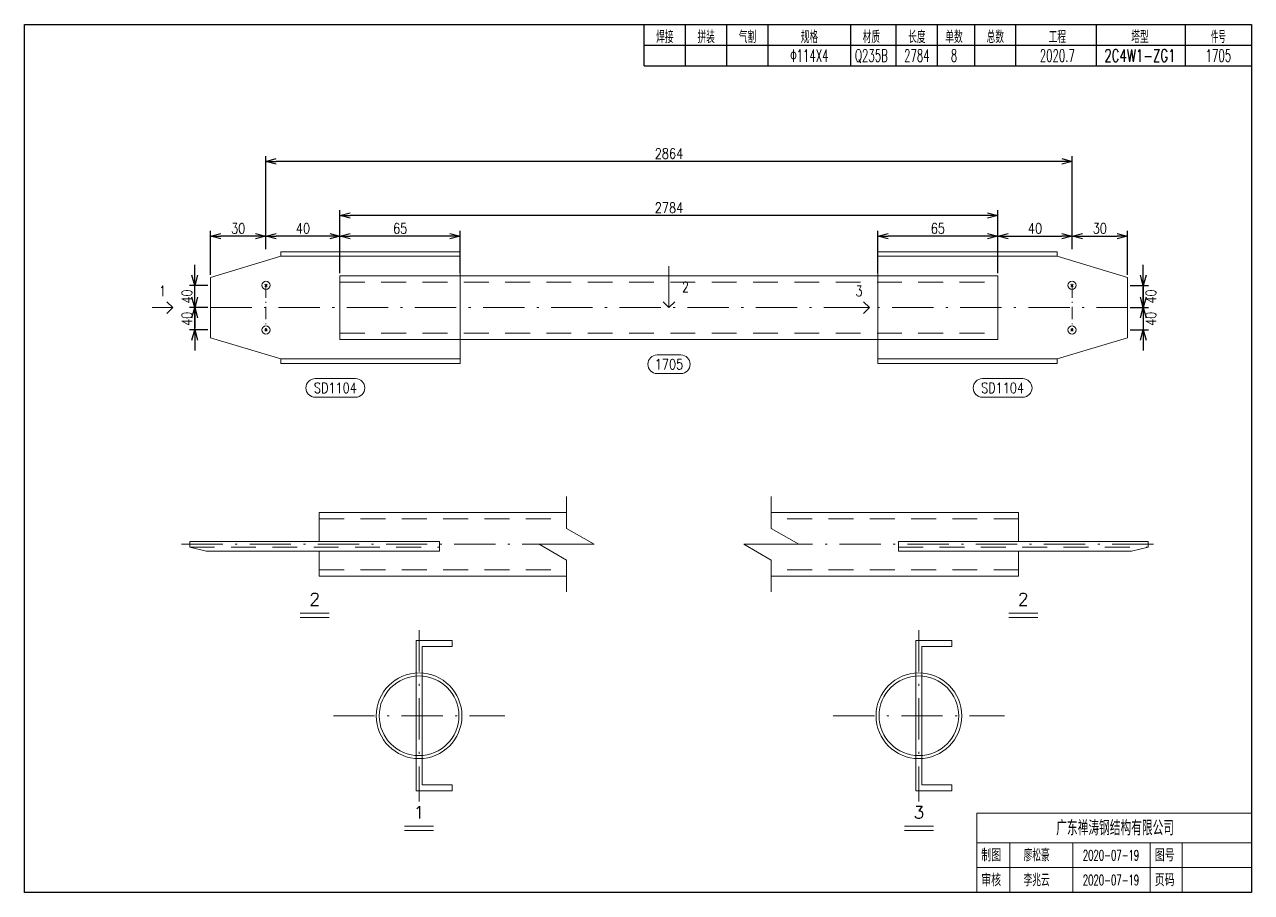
# Model space of a CAD drawing. Extents: x 154981 to 165753, y -86801 to -82885.
# Drawn here: x 157658.1 to 157955.1, y -83946.7 to -83736.7 of the extents above; entities that cross this region are included whole.
import ezdxf
from ezdxf.enums import TextEntityAlignment as Align

# ---------------------------------------------------------------- set-up
doc = ezdxf.new("R2010")
doc.units = 0
doc.header["$MEASUREMENT"] = 0
for name, pattern in [('一点画线', [5.2, 3, -1, 0.2, -1]), ('长一点画线', [16.5, 10, -3, 0.5, -3]), ('长虚线', [10, 6, -4])]:
    doc.linetypes.add(name, pattern=pattern)
doc.layers.get('0').update_dxf_attribs({"linetype": 'CONTINUOUS', "lineweight": 25})
doc.layers.get('Defpoints').update_dxf_attribs({"linetype": 'CONTINUOUS'})
doc.layers.add('4', color=7, linetype='CONTINUOUS', lineweight=25)
doc.layers.add('5', color=7, linetype='CONTINUOUS', lineweight=25)
doc.styles.add('DimFont', font='simplex.shx', dxfattribs={"width": 0.8, "bigfont": 'gbhzfs.shx'})
doc.styles.get("Standard").update_dxf_attribs({"font": 'simplex.shx', "width": 0.7, "height": 3, "bigfont": 'gbhzfs.shx'})
doc.dimstyles.new('DHDxfDimStyleOpen30', dxfattribs={"dimtxt": 2.5, "dimasz": 2.5, "dimexe": 1.25, "dimexo": 0.625, "dimtad": 2, "dimtxsty": 'DimFont', "dimblk": 'OPEN30', "dimblk1": 'OPEN30', "dimblk2": 'OPEN30', "dimcen": 2.5, "dimadec": 0, "dimazin": 0, "dimtfac": 1, "dimtmove": 0, "dimatfit": 3, "dimfxl": 0, "dimarcsym": 0})

# ---------------------------------------------------------------- blocks, each defined once
blk = doc.blocks.new('_OPEN30')
at = {"color": 0, "linetype": 'ByBlock', "lineweight": -2}
for p, q in [((-1, 0.27), (0, 0)), ((0, 0), (-1, -0.27)), ((0, 0), (-1, 0))]:
    blk.add_line(p, q, dxfattribs=at)
blk = doc.blocks.new('*D402')
at = {"layer": '5', "color": 3, "linetype": 'Continuous', "lineweight": -2}
for p, q in [((157716.56, -83791.04), (157716.56, -83768.52)), ((157911.68, -83791.04), (157911.68, -83768.52)), ((157909.18, -83769.77), (157719.06, -83769.77))]:
    blk.add_line(p, q, dxfattribs=at)
at = {"layer": 'Defpoints', "color": 0, "linetype": 'Continuous'}
for p in [(157716.56, -83769.77), (157716.56, -83791.67), (157911.68, -83791.67)]:
    blk.add_point(p, dxfattribs=at)
at = {"layer": '5', "color": 3, "linetype": 'Continuous', "lineweight": -2, "xscale": 2.5, "yscale": 2.5, "zscale": 2.5, "rotation": 180}
blk.add_blockref('_OPEN30', (157716.56, -83769.77), dxfattribs=at)
at = {"layer": '5', "color": 3, "linetype": 'Continuous', "lineweight": -2, "xscale": 2.5, "yscale": 2.5, "zscale": 2.5}
blk.add_blockref('_OPEN30', (157911.68, -83769.77), dxfattribs=at)
at = {"layer": '5', "color": 6, "linetype": 'Continuous', "lineweight": 13, "insert": (157814.12, -83767.89), "char_height": 2.5, "attachment_point": 5, "line_spacing_factor": 0.6, "style": 'DimFont'}
blk.add_mtext('2864', dxfattribs=at)
blk = doc.blocks.new('*D403')
at = {"layer": '5', "color": 3, "linetype": 'Continuous', "lineweight": -2}
for p, q in [((157734.48, -83796.85), (157734.48, -83781.62)), ((157891.26, -83782.87), (157736.98, -83782.87)), ((157893.76, -83796.85), (157893.76, -83781.62))]:
    blk.add_line(p, q, dxfattribs=at)
at = {"layer": 'Defpoints', "color": 0, "linetype": 'Continuous'}
for p in [(157734.48, -83782.87), (157734.48, -83797.47), (157893.76, -83797.47)]:
    blk.add_point(p, dxfattribs=at)
at = {"layer": '5', "color": 3, "linetype": 'Continuous', "lineweight": -2, "xscale": 2.5, "yscale": 2.5, "zscale": 2.5, "rotation": 180}
blk.add_blockref('_OPEN30', (157734.48, -83782.87), dxfattribs=at)
at = {"layer": '5', "color": 3, "linetype": 'Continuous', "lineweight": -2, "xscale": 2.5, "yscale": 2.5, "zscale": 2.5}
blk.add_blockref('_OPEN30', (157893.76, -83782.87), dxfattribs=at)
at = {"layer": '5', "color": 6, "linetype": 'Continuous', "lineweight": 13, "insert": (157814.12, -83780.99), "char_height": 2.5, "attachment_point": 5, "line_spacing_factor": 0.6, "style": 'DimFont'}
blk.add_mtext('2784', dxfattribs=at)
blk = doc.blocks.new('*D404')
at = {"layer": '5', "color": 3, "linetype": 'Continuous', "lineweight": -2}
for p, q in [((157928.92, -83797.27), (157928.92, -83794.77)), ((157925.74, -83799.77), (157930.17, -83799.77)), ((157928.92, -83799.77), (157928.92, -83805.17)), ((157925.74, -83805.17), (157930.17, -83805.17)), ((157928.92, -83807.67), (157928.92, -83810.17))]:
    blk.add_line(p, q, dxfattribs=at)
at = {"layer": 'Defpoints', "color": 0, "linetype": 'Continuous'}
for p in [(157925.12, -83799.77), (157925.12, -83805.17), (157928.92, -83805.17)]:
    blk.add_point(p, dxfattribs=at)
at = {"layer": '5', "color": 3, "linetype": 'Continuous', "lineweight": -2, "xscale": 2.5, "yscale": 2.5, "zscale": 2.5}
for p, rotation in [((157928.92, -83799.77), 270), ((157928.92, -83805.17), 90)]:
    blk.add_blockref('_OPEN30', p, dxfattribs=dict(at, rotation=rotation))
at = {"layer": '5', "color": 6, "linetype": 'Continuous', "lineweight": 13, "insert": (157930.79, -83802.47), "char_height": 2.5, "attachment_point": 5, "rotation": 90, "line_spacing_factor": 0.6, "style": 'DimFont'}
blk.add_mtext('40', dxfattribs=at)
blk = doc.blocks.new('*D405')
at = {"layer": '5', "color": 3, "linetype": 'Continuous', "lineweight": -2}
for p, q in [((157928.92, -83802.67), (157928.92, -83800.17)), ((157925.74, -83805.17), (157930.17, -83805.17)), ((157928.92, -83805.17), (157928.92, -83810.57)), ((157925.74, -83810.57), (157930.17, -83810.57)), ((157928.92, -83813.07), (157928.92, -83815.57))]:
    blk.add_line(p, q, dxfattribs=at)
at = {"layer": 'Defpoints', "color": 0, "linetype": 'Continuous'}
for p in [(157925.12, -83805.17), (157925.12, -83810.57), (157928.92, -83810.57)]:
    blk.add_point(p, dxfattribs=at)
at = {"layer": '5', "color": 3, "linetype": 'Continuous', "lineweight": -2, "xscale": 2.5, "yscale": 2.5, "zscale": 2.5}
for p, rotation in [((157928.92, -83805.17), 270), ((157928.92, -83810.57), 90)]:
    blk.add_blockref('_OPEN30', p, dxfattribs=dict(at, rotation=rotation))
at = {"layer": '5', "color": 6, "linetype": 'Continuous', "lineweight": 13, "insert": (157930.79, -83807.87), "char_height": 2.5, "attachment_point": 5, "rotation": 90, "line_spacing_factor": 0.6, "style": 'DimFont'}
blk.add_mtext('40', dxfattribs=at)
blk = doc.blocks.new('*D406')
at = {"layer": '5', "color": 3, "linetype": 'Continuous', "lineweight": -2}
for p, q in [((157911.68, -83791.04), (157911.68, -83786.62)), ((157925.12, -83797.25), (157925.12, -83786.62)), ((157914.18, -83787.87), (157922.62, -83787.87))]:
    blk.add_line(p, q, dxfattribs=at)
at = {"layer": 'Defpoints', "color": 0, "linetype": 'Continuous'}
for p in [(157925.12, -83787.87), (157911.68, -83791.67), (157925.12, -83797.88)]:
    blk.add_point(p, dxfattribs=at)
at = {"layer": '5', "color": 3, "linetype": 'Continuous', "lineweight": -2, "xscale": 2.5, "yscale": 2.5, "zscale": 2.5, "rotation": 180}
blk.add_blockref('_OPEN30', (157911.68, -83787.87), dxfattribs=at)
at = {"layer": '5', "color": 3, "linetype": 'Continuous', "lineweight": -2, "xscale": 2.5, "yscale": 2.5, "zscale": 2.5}
blk.add_blockref('_OPEN30', (157925.12, -83787.87), dxfattribs=at)
at = {"layer": '5', "color": 6, "linetype": 'Continuous', "lineweight": 13, "insert": (157918.4, -83785.99), "char_height": 2.5, "attachment_point": 5, "line_spacing_factor": 0.6, "style": 'DimFont'}
blk.add_mtext('30', dxfattribs=at)
blk = doc.blocks.new('*D407')
at = {"layer": '5', "color": 3, "linetype": 'Continuous', "lineweight": -2}
for p, q in [((157893.76, -83796.85), (157893.76, -83786.62)), ((157911.68, -83791.04), (157911.68, -83786.62)), ((157896.26, -83787.87), (157909.18, -83787.87))]:
    blk.add_line(p, q, dxfattribs=at)
at = {"layer": 'Defpoints', "color": 0, "linetype": 'Continuous'}
for p in [(157911.68, -83787.87), (157911.68, -83791.67), (157893.76, -83797.47)]:
    blk.add_point(p, dxfattribs=at)
at = {"layer": '5', "color": 3, "linetype": 'Continuous', "lineweight": -2, "xscale": 2.5, "yscale": 2.5, "zscale": 2.5, "rotation": 180}
blk.add_blockref('_OPEN30', (157893.76, -83787.87), dxfattribs=at)
at = {"layer": '5', "color": 3, "linetype": 'Continuous', "lineweight": -2, "xscale": 2.5, "yscale": 2.5, "zscale": 2.5}
blk.add_blockref('_OPEN30', (157911.68, -83787.87), dxfattribs=at)
at = {"layer": '5', "color": 6, "linetype": 'Continuous', "lineweight": 13, "insert": (157902.72, -83785.99), "char_height": 2.5, "attachment_point": 5, "line_spacing_factor": 0.6, "style": 'DimFont'}
blk.add_mtext('40', dxfattribs=at)
blk = doc.blocks.new('*D408')
at = {"layer": '5', "color": 3, "linetype": 'Continuous', "lineweight": -2}
for p, q in [((157864.64, -83796.85), (157864.64, -83786.62)), ((157893.76, -83796.85), (157893.76, -83786.62)), ((157891.26, -83787.87), (157867.14, -83787.87))]:
    blk.add_line(p, q, dxfattribs=at)
at = {"layer": 'Defpoints', "color": 0, "linetype": 'Continuous'}
for p in [(157864.64, -83787.87), (157864.64, -83797.47), (157893.76, -83797.47)]:
    blk.add_point(p, dxfattribs=at)
at = {"layer": '5', "color": 3, "linetype": 'Continuous', "lineweight": -2, "xscale": 2.5, "yscale": 2.5, "zscale": 2.5, "rotation": 180}
blk.add_blockref('_OPEN30', (157864.64, -83787.87), dxfattribs=at)
at = {"layer": '5', "color": 3, "linetype": 'Continuous', "lineweight": -2, "xscale": 2.5, "yscale": 2.5, "zscale": 2.5}
blk.add_blockref('_OPEN30', (157893.76, -83787.87), dxfattribs=at)
at = {"layer": '5', "color": 6, "linetype": 'Continuous', "lineweight": 13, "insert": (157879.2, -83785.99), "char_height": 2.5, "attachment_point": 5, "line_spacing_factor": 0.6, "style": 'DimFont'}
blk.add_mtext('65', dxfattribs=at)
blk = doc.blocks.new('*D409')
at = {"layer": '5', "color": 3, "linetype": 'Continuous', "lineweight": -2}
for p, q in [((157699.32, -83797.27), (157699.32, -83794.77)), ((157702.49, -83799.77), (157698.07, -83799.77)), ((157699.32, -83805.17), (157699.32, -83799.77)), ((157702.49, -83805.17), (157698.07, -83805.17)), ((157699.32, -83807.67), (157699.32, -83810.17))]:
    blk.add_line(p, q, dxfattribs=at)
at = {"layer": 'Defpoints', "color": 0, "linetype": 'Continuous'}
for p in [(157699.32, -83799.77), (157703.12, -83799.77), (157703.12, -83805.17)]:
    blk.add_point(p, dxfattribs=at)
at = {"layer": '5', "color": 3, "linetype": 'Continuous', "lineweight": -2, "xscale": 2.5, "yscale": 2.5, "zscale": 2.5}
for p, rotation in [((157699.32, -83799.77), 270), ((157699.32, -83805.17), 90)]:
    blk.add_blockref('_OPEN30', p, dxfattribs=dict(at, rotation=rotation))
at = {"layer": '5', "color": 6, "linetype": 'Continuous', "lineweight": 13, "insert": (157697.44, -83802.47), "char_height": 2.5, "attachment_point": 5, "rotation": 90, "line_spacing_factor": 0.6, "style": 'DimFont'}
blk.add_mtext('40', dxfattribs=at)
blk = doc.blocks.new('*D410')
at = {"layer": '5', "color": 3, "linetype": 'Continuous', "lineweight": -2}
for p, q in [((157699.32, -83802.67), (157699.32, -83800.17)), ((157702.49, -83805.17), (157698.07, -83805.17)), ((157699.32, -83810.57), (157699.32, -83805.17)), ((157702.49, -83810.57), (157698.07, -83810.57)), ((157699.32, -83813.07), (157699.32, -83815.57))]:
    blk.add_line(p, q, dxfattribs=at)
at = {"layer": 'Defpoints', "color": 0, "linetype": 'Continuous'}
for p in [(157699.32, -83805.17), (157703.12, -83805.17), (157703.12, -83810.57)]:
    blk.add_point(p, dxfattribs=at)
at = {"layer": '5', "color": 3, "linetype": 'Continuous', "lineweight": -2, "xscale": 2.5, "yscale": 2.5, "zscale": 2.5}
for p, rotation in [((157699.32, -83805.17), 270), ((157699.32, -83810.57), 90)]:
    blk.add_blockref('_OPEN30', p, dxfattribs=dict(at, rotation=rotation))
at = {"layer": '5', "color": 6, "linetype": 'Continuous', "lineweight": 13, "insert": (157697.44, -83807.87), "char_height": 2.5, "attachment_point": 5, "rotation": 90, "line_spacing_factor": 0.6, "style": 'DimFont'}
blk.add_mtext('40', dxfattribs=at)
blk = doc.blocks.new('*D411')
at = {"layer": '5', "color": 3, "linetype": 'Continuous', "lineweight": -2}
for p, q in [((157703.12, -83797.25), (157703.12, -83786.62)), ((157716.56, -83791.04), (157716.56, -83786.62)), ((157714.06, -83787.87), (157705.62, -83787.87))]:
    blk.add_line(p, q, dxfattribs=at)
at = {"layer": 'Defpoints', "color": 0, "linetype": 'Continuous'}
for p in [(157703.12, -83787.87), (157716.56, -83791.67), (157703.12, -83797.88)]:
    blk.add_point(p, dxfattribs=at)
at = {"layer": '5', "color": 3, "linetype": 'Continuous', "lineweight": -2, "xscale": 2.5, "yscale": 2.5, "zscale": 2.5, "rotation": 180}
blk.add_blockref('_OPEN30', (157703.12, -83787.87), dxfattribs=at)
at = {"layer": '5', "color": 3, "linetype": 'Continuous', "lineweight": -2, "xscale": 2.5, "yscale": 2.5, "zscale": 2.5}
blk.add_blockref('_OPEN30', (157716.56, -83787.87), dxfattribs=at)
at = {"layer": '5', "color": 6, "linetype": 'Continuous', "lineweight": 13, "insert": (157709.84, -83785.99), "char_height": 2.5, "attachment_point": 5, "line_spacing_factor": 0.6, "style": 'DimFont'}
blk.add_mtext('30', dxfattribs=at)
blk = doc.blocks.new('*D412')
at = {"layer": '5', "color": 3, "linetype": 'Continuous', "lineweight": -2}
for p, q in [((157716.56, -83791.04), (157716.56, -83786.62)), ((157734.48, -83796.85), (157734.48, -83786.62)), ((157731.98, -83787.87), (157719.06, -83787.87))]:
    blk.add_line(p, q, dxfattribs=at)
at = {"layer": 'Defpoints', "color": 0, "linetype": 'Continuous'}
for p in [(157716.56, -83787.87), (157716.56, -83791.67), (157734.48, -83797.47)]:
    blk.add_point(p, dxfattribs=at)
at = {"layer": '5', "color": 3, "linetype": 'Continuous', "lineweight": -2, "xscale": 2.5, "yscale": 2.5, "zscale": 2.5, "rotation": 180}
blk.add_blockref('_OPEN30', (157716.56, -83787.87), dxfattribs=at)
at = {"layer": '5', "color": 3, "linetype": 'Continuous', "lineweight": -2, "xscale": 2.5, "yscale": 2.5, "zscale": 2.5}
blk.add_blockref('_OPEN30', (157734.48, -83787.87), dxfattribs=at)
at = {"layer": '5', "color": 6, "linetype": 'Continuous', "lineweight": 13, "insert": (157725.52, -83785.99), "char_height": 2.5, "attachment_point": 5, "line_spacing_factor": 0.6, "style": 'DimFont'}
blk.add_mtext('40', dxfattribs=at)
blk = doc.blocks.new('*D413')
at = {"layer": '5', "color": 3, "linetype": 'Continuous', "lineweight": -2}
for p, q in [((157734.48, -83796.85), (157734.48, -83786.62)), ((157763.6, -83796.85), (157763.6, -83786.62)), ((157761.1, -83787.87), (157736.98, -83787.87))]:
    blk.add_line(p, q, dxfattribs=at)
at = {"layer": 'Defpoints', "color": 0, "linetype": 'Continuous'}
for p in [(157734.48, -83787.87), (157734.48, -83797.47), (157763.6, -83797.47)]:
    blk.add_point(p, dxfattribs=at)
at = {"layer": '5', "color": 3, "linetype": 'Continuous', "lineweight": -2, "xscale": 2.5, "yscale": 2.5, "zscale": 2.5, "rotation": 180}
blk.add_blockref('_OPEN30', (157734.48, -83787.87), dxfattribs=at)
at = {"layer": '5', "color": 3, "linetype": 'Continuous', "lineweight": -2, "xscale": 2.5, "yscale": 2.5, "zscale": 2.5}
blk.add_blockref('_OPEN30', (157763.6, -83787.87), dxfattribs=at)
at = {"layer": '5', "color": 6, "linetype": 'Continuous', "lineweight": 13, "insert": (157749.04, -83785.99), "char_height": 2.5, "attachment_point": 5, "line_spacing_factor": 0.6, "style": 'DimFont'}
blk.add_mtext('65', dxfattribs=at)
blk = doc.blocks.new('CTDHK')
at = {"color": 0, "linetype": 'Continuous'}
for p, q in [((0, 210), (297, 210)), ((0, 0), (0, 210)), ((297, 210), (297, 0)), ((297, 0), (0, 0))]:
    blk.add_line(p, q, dxfattribs=at)

msp = doc.modelspace()

# ---------------------------------------------------------------- linework, layer by layer
at = {"layer": '4', "color": 1, "linetype": 'Continuous', "lineweight": 25}
for p, q in [((157808.11666, -83746.66733), (157808.11666, -83736.66733)), ((157818.11666, -83746.66733), (157818.11666, -83736.66733)), ((157828.11666, -83746.66733), (157828.11666, -83736.66733)), ((157838.11666, -83746.66733), (157838.11666, -83736.66733)), ((157858.11666, -83746.66733), (157858.11666, -83736.66733)), ((157869.11666, -83746.66733), (157869.11666, -83736.66733)), ((157879.11666, -83746.66733), (157879.11666, -83736.66733)), ((157888.11666, -83746.66733), (157888.11666, -83736.66733)), ((157898.11666, -83746.66733), (157898.11666, -83736.66733)), ((157917.61666, -83746.66733), (157917.61666, -83736.66733)), ((157939.11666, -83746.66733), (157939.11666, -83736.66733)), ((157808.11666, -83741.66733), (157955.11666, -83741.66733)), ((157808.11666, -83746.66733), (157955.11666, -83746.66733))]:
    msp.add_line(p, q, dxfattribs=at)
at = {"layer": '4', "color": 1, "linetype": 'Continuous', "lineweight": 18}
for p, q in [((157888.61666, -83946.66733), (157888.61666, -83927.46733)), ((157888.61666, -83927.46733), (157955.11666, -83927.46733)), ((157888.61666, -83934.66733), (157955.11666, -83934.66733)), ((157896.61666, -83946.66733), (157896.61666, -83934.66733)), ((157911.91666, -83946.66733), (157911.91666, -83934.66733)), ((157930.61666, -83946.66733), (157930.61666, -83934.66733)), ((157938.31666, -83946.66733), (157938.31666, -83934.66733)), ((157888.61666, -83940.66733), (157955.11666, -83940.66733))]:
    msp.add_line(p, q, dxfattribs=at)
msp.add_lwpolyline([(157658.11666, -83736.66733), (157658.11666, -83946.66733), (157955.11666, -83946.66733), (157955.11666, -83736.66733)], close=True, dxfattribs=at)
at = {"layer": '5', "color": 7, "linetype": 'Continuous', "lineweight": 13}
for p, q in [((157720.14066, -83791.66733), (157720.14066, -83792.74733)), ((157763.59666, -83791.66733), (157720.14066, -83791.66733)), ((157763.59666, -83792.74733), (157763.59666, -83791.66733)), ((157864.63666, -83791.66733), (157908.09266, -83791.66733)), ((157864.63666, -83792.74733), (157864.63666, -83791.66733)), ((157908.09266, -83791.66733), (157908.09266, -83792.74733)), ((157720.14066, -83792.74733), (157703.11666, -83797.87733)), ((157763.59666, -83792.74733), (157720.14066, -83792.74733)), ((157763.59666, -83817.58733), (157763.59666, -83792.74733)), ((157864.63666, -83792.74733), (157864.63666, -83817.58733)), ((157908.09266, -83792.74733), (157864.63666, -83792.74733)), ((157925.11666, -83797.87733), (157908.09266, -83792.74733)), ((157703.11666, -83797.87733), (157703.11666, -83812.45733)), ((157734.47666, -83797.47233), (157734.47666, -83805.16733)), ((157734.47666, -83797.47233), (157893.75666, -83797.47233)), ((157893.75666, -83797.47233), (157893.75666, -83805.16733)), ((157925.11666, -83812.45733), (157925.11666, -83797.87733)), ((157716.25666, -83799.46733), (157716.85666, -83800.06733)), ((157716.85666, -83799.46733), (157716.25666, -83800.06733)), ((157911.97666, -83800.06733), (157911.37666, -83799.46733)), ((157911.37666, -83800.06733), (157911.97666, -83799.46733)), ((157734.47666, -83812.86233), (157734.47666, -83805.16733)), ((157893.75666, -83812.86233), (157893.75666, -83805.16733)), ((157716.25666, -83810.26733), (157716.85666, -83810.86733)), ((157716.85666, -83810.26733), (157716.25666, -83810.86733)), ((157911.97666, -83810.86733), (157911.37666, -83810.26733)), ((157911.37666, -83810.86733), (157911.97666, -83810.26733)), ((157703.11666, -83812.45733), (157720.14066, -83817.58733)), ((157734.47666, -83812.86233), (157893.75666, -83812.86233)), ((157908.09266, -83817.58733), (157925.11666, -83812.45733)), ((157720.14066, -83818.66733), (157720.14066, -83817.58733)), ((157720.14066, -83817.58733), (157763.59666, -83817.58733)), ((157763.59666, -83818.66733), (157720.14066, -83818.66733)), ((157763.59666, -83817.58733), (157763.59666, -83818.66733)), ((157864.63666, -83817.58733), (157864.63666, -83818.66733)), ((157864.63666, -83817.58733), (157908.09266, -83817.58733)), ((157864.63666, -83818.66733), (157908.09266, -83818.66733)), ((157908.09266, -83818.66733), (157908.09266, -83817.58733)), ((157789.34139, -83850.87483), (157789.34139, -83858.56983)), ((157838.89194, -83850.87483), (157838.89194, -83858.56983)), ((157729.47666, -83861.72533), (157729.47666, -83854.72233)), ((157729.47666, -83854.72233), (157789.34139, -83854.72233)), ((157838.89194, -83854.72233), (157898.75666, -83854.72233)), ((157898.75666, -83861.72533), (157898.75666, -83854.72233)), ((157789.34139, -83858.56983), (157796.00546, -83862.41733)), ((157838.89194, -83858.56983), (157845.556, -83862.41733)), ((157698.11666, -83861.72533), (157758.59666, -83861.72533)), ((157698.11666, -83863.10933), (157698.11666, -83861.72533)), ((157702.11666, -83864.10933), (157698.11666, -83863.10933)), ((157758.59666, -83861.72533), (157758.59666, -83864.10933)), ((157782.67733, -83862.41733), (157789.34139, -83866.26483)), ((157796.00546, -83862.41733), (157782.67733, -83862.41733)), ((157832.22787, -83862.41733), (157838.89194, -83866.26483)), ((157845.556, -83862.41733), (157832.22787, -83862.41733)), ((157869.63666, -83861.72533), (157869.63666, -83864.10933)), ((157930.11666, -83861.72533), (157869.63666, -83861.72533)), ((157926.11666, -83864.10933), (157930.11666, -83863.10933)), ((157930.11666, -83863.10933), (157930.11666, -83861.72533)), ((157758.59666, -83864.10933), (157702.11666, -83864.10933)), ((157729.47666, -83864.10933), (157729.47666, -83870.11233)), ((157789.34139, -83866.26483), (157789.34139, -83873.95983)), ((157838.89194, -83866.26483), (157838.89194, -83873.95983)), ((157869.63666, -83864.10933), (157926.11666, -83864.10933)), ((157898.75666, -83864.10933), (157898.75666, -83870.11233)), ((157729.47666, -83870.11233), (157789.34139, -83870.11233)), ((157838.89194, -83870.11233), (157898.75666, -83870.11233)), ((157724.85666, -83879.11233), (157731.85666, -83879.11233)), ((157724.85666, -83880.11233), (157731.85666, -83880.11233)), ((157896.37666, -83879.11233), (157903.37666, -83879.11233)), ((157896.37666, -83880.11233), (157903.37666, -83880.11233)), ((157752.88866, -83885.71733), (157752.88866, -83922.11733)), ((157761.62466, -83885.71733), (157752.88866, -83885.71733)), ((157754.34466, -83887.17333), (157761.62466, -83887.17333)), ((157754.34466, -83920.66133), (157754.34466, -83887.17333)), ((157761.62466, -83887.17333), (157761.62466, -83885.71733)), ((157873.88866, -83885.71733), (157873.88866, -83922.11733)), ((157882.62466, -83885.71733), (157873.88866, -83885.71733)), ((157875.34466, -83887.17333), (157882.62466, -83887.17333)), ((157875.34466, -83920.66133), (157875.34466, -83887.17333)), ((157882.62466, -83887.17333), (157882.62466, -83885.71733)), ((157752.88866, -83922.11733), (157761.62466, -83922.11733)), ((157761.62466, -83920.66133), (157754.34466, -83920.66133)), ((157761.62466, -83922.11733), (157761.62466, -83920.66133)), ((157873.88866, -83922.11733), (157882.62466, -83922.11733)), ((157882.62466, -83920.66133), (157875.34466, -83920.66133)), ((157882.62466, -83922.11733), (157882.62466, -83920.66133)), ((157750.11666, -83930.66733), (157757.11666, -83930.66733)), ((157750.11666, -83931.66733), (157757.11666, -83931.66733)), ((157871.11666, -83930.66733), (157878.11666, -83930.66733)), ((157871.11666, -83931.66733), (157878.11666, -83931.66733))]:
    msp.add_line(p, q, dxfattribs=at)
at = {"layer": '5', "color": 6, "linetype": 'Continuous', "lineweight": 13}
for p, q in [((157814.11666, -83795.16733), (157814.11666, -83805.16733)), ((157694.01266, -83805.16733), (157692.59845, -83803.75312)), ((157814.11666, -83805.16733), (157812.70245, -83803.75312)), ((157814.11666, -83805.16733), (157815.53088, -83803.75312)), ((157862.63666, -83805.16733), (157861.22245, -83803.75312)), ((157689.01266, -83805.16733), (157694.01266, -83805.16733)), ((157694.01266, -83805.16733), (157692.59845, -83806.58155)), ((157857.63666, -83805.16733), (157862.63666, -83805.16733)), ((157862.63666, -83805.16733), (157861.22245, -83806.58155))]:
    msp.add_line(p, q, dxfattribs=at)
at = {"layer": '5', "color": 240, "linetype": '一点画线', "lineweight": 13}
for p, q in [((157716.55666, -83799.76733), (157716.55666, -83799.76733)), ((157716.55666, -83799.76733), (157716.55666, -83810.56733)), ((157911.67666, -83799.76733), (157911.67666, -83799.76733)), ((157911.67666, -83799.76733), (157911.67666, -83810.56733)), ((157716.55666, -83810.56733), (157716.55666, -83810.56733)), ((157911.67666, -83810.56733), (157911.67666, -83810.56733))]:
    msp.add_line(p, q, dxfattribs=at)
at = {"layer": '5', "color": 7, "linetype": '长虚线', "lineweight": 13}
for p, q in [((157734.47666, -83799.01133), (157893.75666, -83799.01133)), ((157734.47666, -83811.32333), (157893.75666, -83811.32333)), ((157729.47666, -83856.26133), (157789.34139, -83856.26133)), ((157898.75666, -83856.26133), (157838.89194, -83856.26133)), ((157698.11666, -83863.10933), (157758.59666, -83863.10933)), ((157869.63666, -83863.10933), (157930.11666, -83863.10933)), ((157729.47666, -83868.57333), (157789.34139, -83868.57333)), ((157898.75666, -83868.57333), (157838.89194, -83868.57333))]:
    msp.add_line(p, q, dxfattribs=at)
at = {"layer": '5', "color": 240, "linetype": '长一点画线', "lineweight": 13}
for p, q in [((157703.11666, -83805.16733), (157925.11666, -83805.16733)), ((157696.11666, -83862.41733), (157789.34139, -83862.41733)), ((157838.89194, -83862.41733), (157932.11666, -83862.41733)), ((157753.61666, -83883.16733), (157753.61666, -83924.66733)), ((157874.61666, -83883.16733), (157874.61666, -83924.66733)), ((157732.86666, -83903.91733), (157774.36666, -83903.91733)), ((157853.86666, -83903.91733), (157895.36666, -83903.91733))]:
    msp.add_line(p, q, dxfattribs=at)
at = {"layer": '5', "color": 3, "linetype": 'Continuous', "lineweight": 13}
for p, q in [((157811.24166, -83816.61233), (157816.99166, -83816.61233)), ((157811.24166, -83821.11233), (157816.99166, -83821.11233)), ((157728.48166, -83822.33733), (157738.23166, -83822.33733)), ((157890.00166, -83822.33733), (157899.75166, -83822.33733)), ((157728.48166, -83826.83733), (157738.23166, -83826.83733)), ((157890.00166, -83826.83733), (157899.75166, -83826.83733))]:
    msp.add_line(p, q, dxfattribs=at)
at = {"layer": '5', "color": 7, "linetype": 'Continuous', "lineweight": 13}
for centre, radius in [((157716.55666, -83799.76733), 1), ((157911.67666, -83799.76733), 1), ((157716.55666, -83810.56733), 1), ((157911.67666, -83810.56733), 1), ((157753.61666, -83903.91733), 10.374), ((157874.61666, -83903.91733), 10.374), ((157753.61666, -83903.91733), 9.646), ((157874.61666, -83903.91733), 9.646)]:
    msp.add_circle(centre, radius, dxfattribs=at)
at = {"layer": '5', "color": 3, "linetype": 'Continuous', "lineweight": 13}
for centre, start, end in [((157811.24166, -83818.86233), 90, 270), ((157816.99166, -83818.86233), 270, 90), ((157728.48166, -83824.58733), 90, 270), ((157738.23166, -83824.58733), 270, 90), ((157890.00166, -83824.58733), 90, 270), ((157899.75166, -83824.58733), 270, 90)]:
    msp.add_arc(centre, 2.25, start, end, dxfattribs=at)

# ---------------------------------------------------------------- block references
at = {"color": 2, "linetype": 'Continuous'}
msp.add_blockref('CTDHK', (157658.11666, -83946.66733), dxfattribs=at)

# ---------------------------------------------------------------- texts
at = {"layer": '4', "color": 1, "linetype": 'Continuous', "lineweight": 25}
for s, width, p in [('焊接', 0.7, (157813.11666, -83739.66733)), ('拼装', 0.7, (157823.11666, -83739.66733)), ('气割', 0.7, (157833.11666, -83739.66733)), ('规格', 0.7, (157848.11666, -83739.66733)), ('材质', 0.7, (157863.11666, -83739.66733)), ('长度', 0.7, (157874.11666, -83739.66733)), ('单数', 0.7, (157883.11666, -83739.66733)), ('总数', 0.7, (157893.11666, -83739.66733)), ('工程', 0.7, (157908.11666, -83739.66733)), ('塔型', 0.7, (157928.11666, -83739.66733)), ('件号', 0.6, (157947.11666, -83739.66733)), ('Φ114X4', 0.6, (157848.11666, -83744.16733)), ('Q235B', 0.6, (157863.11666, -83744.16733)), ('2784', 0.6, (157874.11666, -83744.16733)), ('8', 0.6, (157883.11666, -83744.16733)), ('2020.7', 0.6, (157908.11666, -83744.16733)), ('2C4W1-ZG1', 0.7, (157928.11666, -83744.16733)), ('1705', 0.6, (157947.11666, -83744.16733))]:
    msp.add_text(s, height=3, dxfattribs=dict(at, width=width)).set_placement(p, align=Align.MIDDLE_CENTER)
at = {"layer": '4', "color": 1, "linetype": 'Continuous', "lineweight": 13}
msp.add_text('广东禅涛钢结构有限公司', height=3.6, dxfattribs=at).set_placement((157922.11666, -83931.06733), align=Align.MIDDLE_CENTER)
for s, height, width, p in [('制图', 3, 0.8, (157892.11666, -83937.66733)), ('廖松豪', 3, 0.7, (157903.11666, -83937.66733)), ('2020-07-19', 2.5, 0.6, (157921.11666, -83937.66733)), ('图号', 3, 0.8, (157934.11666, -83937.66733)), ('审核', 3, 0.8, (157892.11666, -83943.66733)), ('李兆云', 3, 0.7, (157903.11666, -83943.66733)), ('2020-07-19', 2.5, 0.6, (157921.11666, -83943.66733)), ('页码', 3, 0.8, (157934.11666, -83943.66733))]:
    msp.add_text(s, height=height, dxfattribs=dict(at, width=width)).set_placement(p, align=Align.MIDDLE_CENTER)
at = {"layer": '5', "color": 6, "linetype": 'Continuous', "lineweight": 13, "width": 0.8}
for s, p in [('1', (157691.51266, -83801.16733)), ('2', (157818.11666, -83800.16733)), ('3', (157860.13666, -83801.16733)), ('1705', (157814.11666, -83818.86233)), ('SD1104', (157733.35666, -83824.58733)), ('SD1104', (157894.87666, -83824.58733))]:
    msp.add_text(s, height=2.5, dxfattribs=at).set_placement(p, align=Align.MIDDLE_CENTER)
at = {"layer": '5', "color": 7, "linetype": 'Continuous', "lineweight": 13}
for s, p in [('2', (157728.35666, -83878.11233)), ('2', (157899.87666, -83878.11233)), ('1', (157753.61666, -83929.66733)), ('3', (157874.61666, -83929.66733))]:
    msp.add_text(s, height=3, dxfattribs=at).set_placement(p, align=Align.BOTTOM_CENTER)

# ---------------------------------------------------------------- dimensions: what is measured, and where the dimension line sits
at = {"layer": '5', "color": 6, "linetype": 'Continuous', "lineweight": 13}
for base, p1, p2, text, picture, middle in [((157716.55666, -83769.76733), (157911.67666, -83791.66733), (157716.55666, -83791.66733), '2864', '*D402', (157814.11666, -83769.76733)), ((157734.47666, -83782.86733), (157893.75666, -83797.47233), (157734.47666, -83797.47233), '2784', '*D403', (157814.11666, -83782.86733)), ((157703.11666, -83787.86733), (157716.55666, -83791.66733), (157703.11666, -83797.87733), '30', '*D411', (157709.83666, -83787.86733)), ((157716.55666, -83787.86733), (157734.47666, -83797.47233), (157716.55666, -83791.66733), '40', '*D412', (157725.51666, -83787.86733)), ((157734.47666, -83787.86733), (157763.59666, -83797.47233), (157734.47666, -83797.47233), '65', '*D413', (157749.03666, -83787.86733)), ((157864.63666, -83787.86733), (157893.75666, -83797.47233), (157864.63666, -83797.47233), '65', '*D408', (157879.19666, -83787.86733)), ((157911.67666, -83787.86733), (157893.75666, -83797.47233), (157911.67666, -83791.66733), '40', '*D407', (157902.71666, -83787.86733)), ((157925.11666, -83787.86733), (157911.67666, -83791.66733), (157925.11666, -83797.87733), '30', '*D406', (157918.39666, -83787.86733))]:
    dim = msp.add_linear_dim(base=base, p1=p1, p2=p2, text=text, dimstyle='DHDxfDimStyleOpen30', override={"dimtxt": 2.5, "dimclrd": 3, "dimclre": 3, "dimclrt": 6}, dxfattribs=at)
    dim.commit()
    dim.dimension.update_dxf_attribs({"geometry": picture, "text_midpoint": middle, "dimtype": 160})
for base, p1, p2, picture, middle in [((157699.31666, -83799.76733), (157703.11666, -83805.16733), (157703.11666, -83799.76733), '*D409', (157699.31666, -83802.46733)), ((157928.91666, -83805.16733), (157925.11666, -83799.76733), (157925.11666, -83805.16733), '*D404', (157928.91666, -83802.46733)), ((157699.31666, -83805.16733), (157703.11666, -83810.56733), (157703.11666, -83805.16733), '*D410', (157699.31666, -83807.86733)), ((157928.91666, -83810.56733), (157925.11666, -83805.16733), (157925.11666, -83810.56733), '*D405', (157928.91666, -83807.86733))]:
    dim = msp.add_linear_dim(base=base, p1=p1, p2=p2, angle=90, text='40', dimstyle='DHDxfDimStyleOpen30', override={"dimtxt": 2.5, "dimclrd": 3, "dimclre": 3, "dimclrt": 6}, dxfattribs=at)
    dim.commit()
    dim.dimension.update_dxf_attribs({"geometry": picture, "text_midpoint": middle, "dimtype": 160})

doc.saveas('drawing.dxf')
